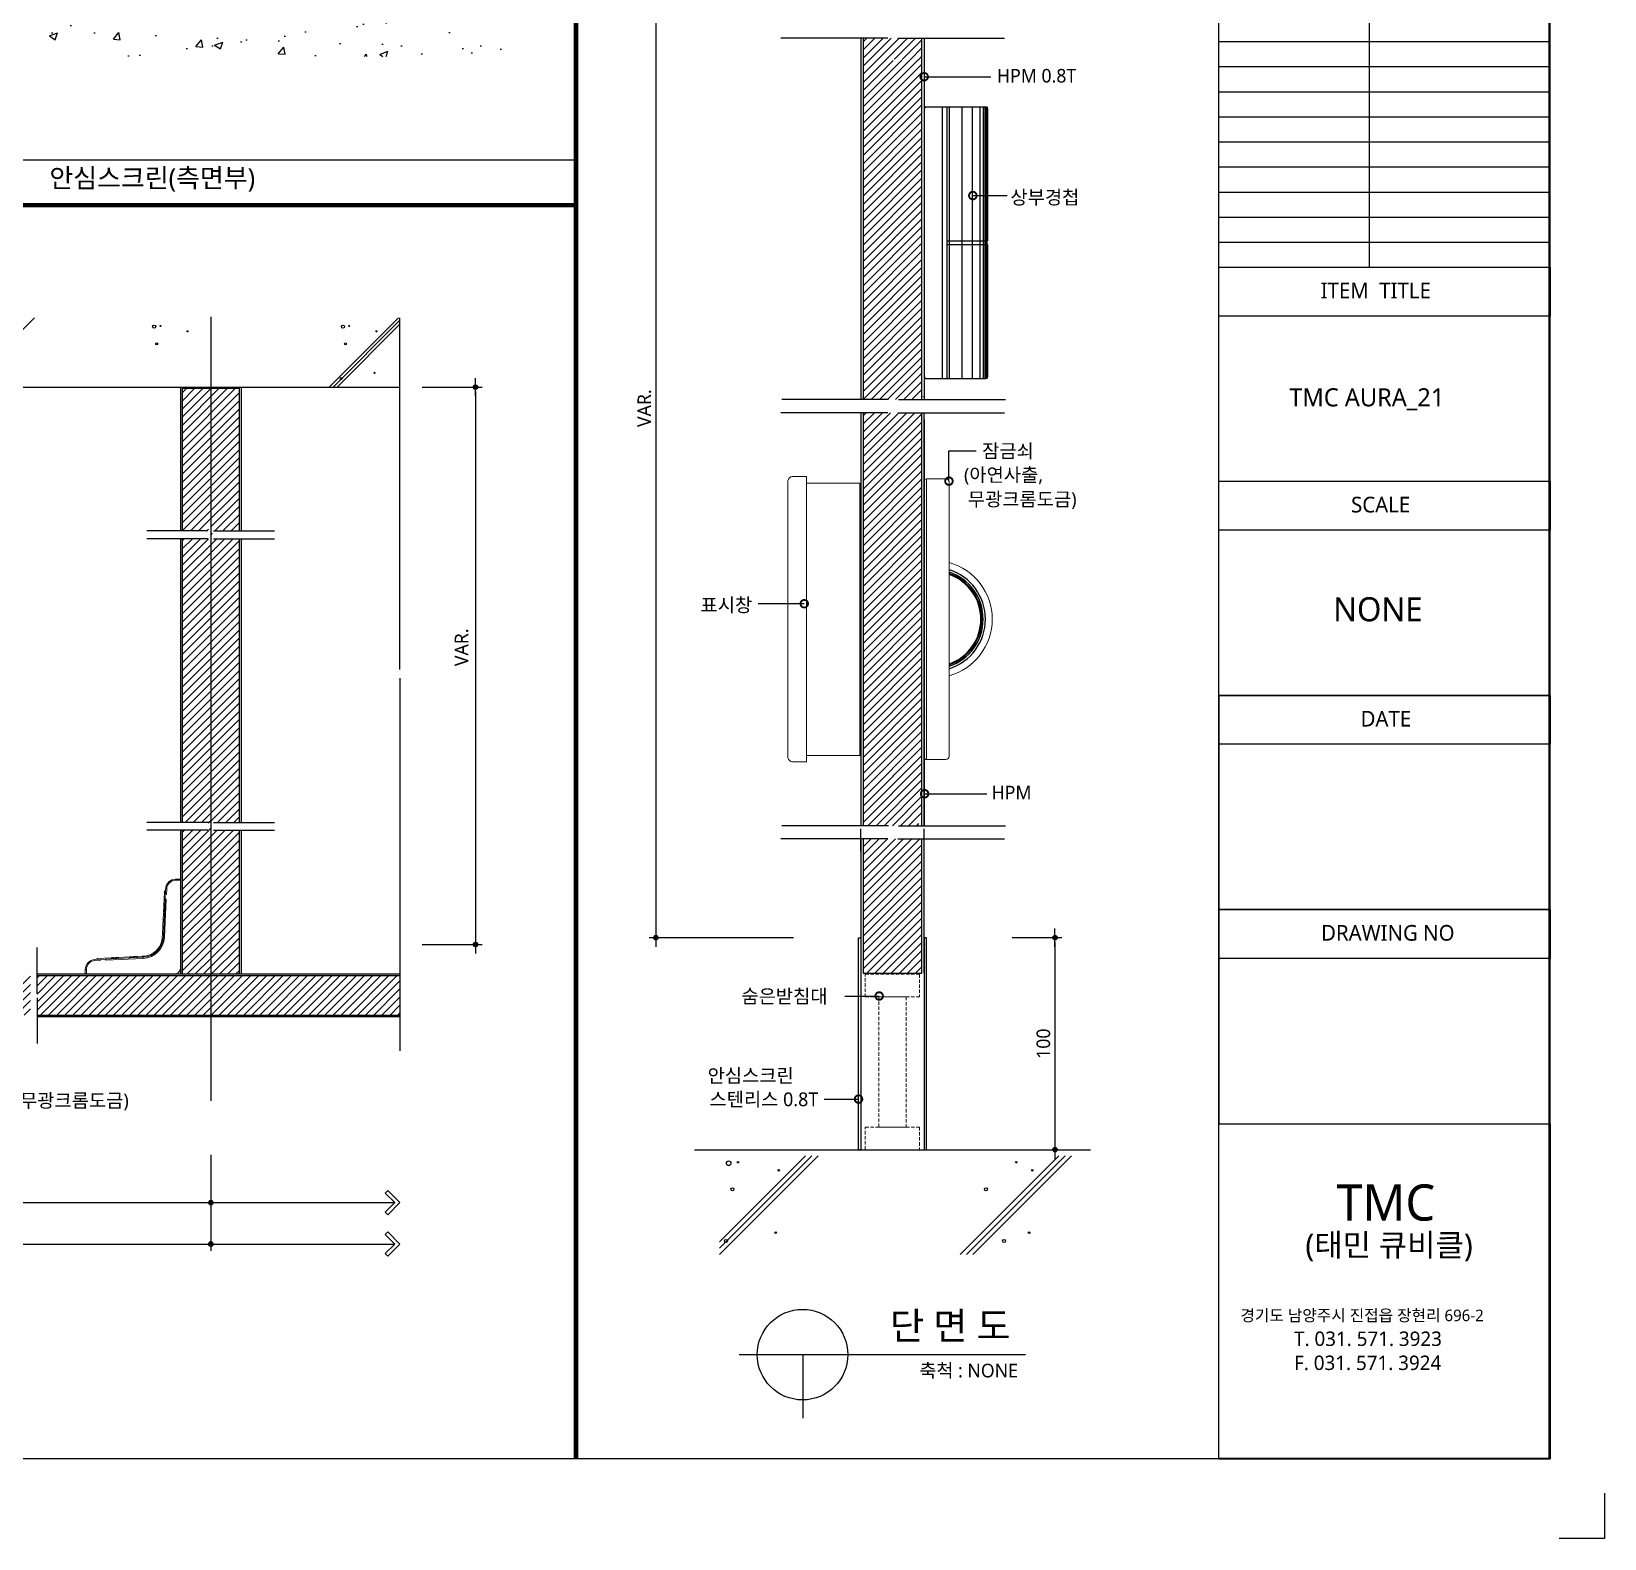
# Model space of a CAD drawing. Extents: x -256 to 8104, y -176 to 5714.
# Drawn here: x 4629 to 8104, y -176 to 3153 of the extents above; entities that cross this region are included whole.
import ezdxf
from ezdxf.enums import TextEntityAlignment as Align

# ---------------------------------------------------------------- set-up
doc = ezdxf.new("R2010")
doc.units = 0
doc.header["$LTSCALE"] = 30
doc.linetypes.add('CEN', pattern=[62, 60, -1, 0, -1])
doc.linetypes.add('HIDDEN', pattern=[0.375, 0.25, -0.125])
doc.layers.get('0').update_dxf_attribs({"linetype": 'CONTINUOUS'})
doc.layers.get('DEFPOINTS').update_dxf_attribs({"linetype": 'CONTINUOUS'})
for name, color, linetype in [('C', 2, 'CONTINUOUS'), ('curior-0Line', 252, 'CONTINUOUS'), ('DIM', 7, 'CONTINUOUS'), ('HAT', 8, 'CONTINUOUS'), ('HID', 9, 'HIDDEN'), ('TIT', 3, 'CONTINUOUS'), ('경첩', 4, 'CONTINUOUS'), ('문자', 3, 'CONTINUOUS'), ('부자재', 4, 'CONTINUOUS'), ('잠금쇠(회전형)', 4, 'CONTINUOUS'), ('중심선', 1, 'CEN'), ('치수', 1, 'CONTINUOUS'), ('판넬', 2, 'CONTINUOUS'), ('해치', 8, 'CONTINUOUS')]:
    doc.layers.add(name, color=color, linetype=linetype)
doc.styles.add('돋움', font='malgun.ttf')
doc.dimstyles.new('10', dxfattribs={"dimscale": 10, "dimtxt": 3, "dimasz": 1, "dimexe": 1.5, "dimexo": 2, "dimgap": 1, "dimtad": 1, "dimdec": 0, "dimlunit": 6, "dimtxsty": '돋움', "dimblk": 'DIMDOT', "dimcen": -1, "dimdle": 1.5, "dimclrt": 3, "dimazin": 3, "dimtfac": 1, "dimtdec": 0, "dimtix": 1, "dimtmove": 2, "dimatfit": 3, "dimldrblk": 'DIMDOT', "dimarcsym": 0})
pattern_1 = [(45, (-0.004, -7000), (-8.980256, 8.980256), [])]
pattern_2 = [(45, (-60.589, -6907.926), (-8.980256, 8.980256), [])]

# ---------------------------------------------------------------- blocks, each defined once
blk = doc.blocks.new('DIMDOT')
at = {"linetype": 'Continuous'}
blk.add_line((-2, 0), (2, 0), dxfattribs=at)
for radius in [0.5, 0.25]:
    blk.add_circle((0, 0), radius, dxfattribs=at)
blk = doc.blocks.new('*D574')
at = {"layer": 'DEFPOINTS', "color": 0}
for p in [(14653.8, -3333.9), (14329.7, -5672.9), (14653.8, -5672.9)]:
    blk.add_point(p, dxfattribs=at)
at = {"layer": 'DIM', "color": 0, "lineweight": -2, "ltscale": 10}
for p, q in [((14633.8, -3333.9), (14314.7, -3333.9)), ((14329.7, -3343.9), (14329.7, -5662.9)), ((14633.8, -5672.9), (14314.7, -5672.9))]:
    blk.add_line(p, q, dxfattribs=at)
at = {"layer": 'DIM', "color": 0, "lineweight": -2, "xscale": 10, "yscale": 10, "zscale": 10}
for p, rotation in [((14329.7, -3333.9), 90), ((14329.7, -5672.9), 270)]:
    blk.add_blockref('DIMDOT', p, dxfattribs=dict(at, rotation=rotation))
at = {"layer": 'DIM', "color": 3, "insert": (14304.5, -4503.4), "char_height": 30, "attachment_point": 5, "rotation": 90, "style": '돋움'}
blk.add_mtext('VAR.', dxfattribs=at)
blk = doc.blocks.new('A$C13EB2441')
for p, q in [((0.837, 7.375), (0.837, 14.115)), ((0.837, 6.74), (0.837, 0))]:
    blk.add_line(p, q)
blk = doc.blocks.new('_DOTSMALL')
at = {"color": 0, "linetype": 'ByBlock', "const_width": 0.5}
blk.add_lwpolyline([(-0.0625, 0, 1), (0.0625, 0, 1)], format="xyb", close=True, dxfattribs=at)
blk = doc.blocks.new('A$C63EC304E')
at = {"layer": '치수', "color": 1, "xscale": 2.5, "yscale": 2.5, "zscale": 2.5, "rotation": 234.3098741996962}
blk.add_blockref('_DOTSMALL', (0.31, 0.31), dxfattribs=at)
blk = doc.blocks.new('A$C2BC9653E')
at = {"layer": '치수', "xscale": 0.3333333333333333, "yscale": 0.3333333333333333, "zscale": 0.3333333333333333}
blk.add_blockref('A$C63EC304E', (0, 0), dxfattribs=at)
blk = doc.blocks.new('A$C7FC71301')
at = {"layer": '치수', "rotation": 180}
blk.add_blockref('A$C2BC9653E', (0.208, 0.208), dxfattribs=at)
blk = doc.blocks.new('A$C4A20372B')
at = {"layer": '치수'}
blk.add_blockref('A$C7FC71301', (0, 0), dxfattribs=at)
blk = doc.blocks.new('A$C566469F5')
at = {"layer": '치수'}
blk.add_blockref('A$C4A20372B', (0, 0), dxfattribs=at)
blk = doc.blocks.new('A$C7E317CD4')
at = {"layer": '해치', "xscale": 2, "yscale": 2, "zscale": 2}
blk.add_blockref('A$C566469F5', (0, 0), dxfattribs=at)
blk = doc.blocks.new('A$C601D7F27')
at = {"layer": '치수'}
blk.add_blockref('A$C7E317CD4', (0, 0), dxfattribs=at)
blk = doc.blocks.new('A$C38802C08')
at = {"layer": '치수'}
blk.add_blockref('A$C601D7F27', (0, 0), dxfattribs=at)
blk = doc.blocks.new('*D575')
at = {"layer": 'DEFPOINTS', "color": 0}
for p in [(15097.3, -5672.8), (15097.3, -6141.1), (15211.6, -6141.1)]:
    blk.add_point(p, dxfattribs=at)
at = {"layer": 'DIM', "color": 0, "lineweight": -2, "ltscale": 10}
for p, q in [((15117.3, -5672.8), (15226.6, -5672.8)), ((15211.6, -5682.8), (15211.6, -6131.1)), ((15117.3, -6141.1), (15226.6, -6141.1))]:
    blk.add_line(p, q, dxfattribs=at)
at = {"layer": 'DIM', "color": 0, "lineweight": -2, "xscale": 10, "yscale": 10, "zscale": 10}
for p, rotation in [((15211.6, -5672.8), 90), ((15211.6, -6141.1), 270)]:
    blk.add_blockref('DIMDOT', p, dxfattribs=dict(at, rotation=rotation))
at = {"layer": 'DIM', "color": 3, "insert": (15186, -5907), "char_height": 30, "attachment_point": 5, "rotation": 90, "style": '돋움'}
blk.add_mtext('100', dxfattribs=at)
blk = doc.blocks.new('*D580')
at = {"layer": 'DEFPOINTS', "color": 0}
for p in [(8592.8, -6132.4), (13346.7, -6132.4), (13346.7, -6349.6)]:
    blk.add_point(p, dxfattribs=at)
at = {"layer": 'DIM', "color": 0, "lineweight": -2, "ltscale": 10}
for p, q in [((8592.8, -6152.4), (8592.8, -6364.6)), ((13346.7, -6152.4), (13346.7, -6364.6)), ((8602.8, -6349.6), (13336.7, -6349.6))]:
    blk.add_line(p, q, dxfattribs=at)
at = {"layer": 'DIM', "color": 0, "lineweight": -2, "xscale": 10, "yscale": 10, "zscale": 10, "rotation": 180}
blk.add_blockref('DIMDOT', (8592.8, -6349.6), dxfattribs=at)
at = {"layer": 'DIM', "color": 0, "lineweight": -2, "xscale": 10, "yscale": 10, "zscale": 10}
blk.add_blockref('DIMDOT', (13346.7, -6349.6), dxfattribs=at)
at = {"layer": 'DIM', "color": 3, "insert": (10969.8, -6319.9), "char_height": 30, "attachment_point": 5, "style": '돋움'}
blk.add_mtext('설계치수', dxfattribs=at)
blk = doc.blocks.new('*D581')
at = {"layer": 'DEFPOINTS', "color": 0}
for p in [(12195.9, -6132.4), (13346.7, -6132.4), (13346.7, -6258.1)]:
    blk.add_point(p, dxfattribs=at)
at = {"layer": 'DIM', "color": 0, "lineweight": -2, "ltscale": 10}
for p, q in [((12195.9, -6152.4), (12195.9, -6273.1)), ((13346.7, -6152.4), (13346.7, -6273.1)), ((12205.9, -6258.1), (13336.7, -6258.1))]:
    blk.add_line(p, q, dxfattribs=at)
at = {"layer": 'DIM', "color": 0, "lineweight": -2, "xscale": 10, "yscale": 10, "zscale": 10, "rotation": 180}
blk.add_blockref('DIMDOT', (12195.9, -6258.1), dxfattribs=at)
at = {"layer": 'DIM', "color": 0, "lineweight": -2, "xscale": 10, "yscale": 10, "zscale": 10}
blk.add_blockref('DIMDOT', (13346.7, -6258.1), dxfattribs=at)
at = {"layer": 'DIM', "color": 3, "insert": (12771.3, -6228.5), "char_height": 30, "attachment_point": 5, "style": '돋움'}
blk.add_mtext('설계치수', dxfattribs=at)
blk = doc.blocks.new('*D583')
at = {"layer": 'DEFPOINTS', "color": 0}
for p in [(13793.5, -4456.8), (13793.5, -5688.1), (13931.4, -5688.1)]:
    blk.add_point(p, dxfattribs=at)
at = {"layer": 'DIM', "color": 0, "lineweight": -2, "ltscale": 10}
for p, q in [((13813.5, -4456.8), (13946.4, -4456.8)), ((13931.4, -4466.8), (13931.4, -5678.1)), ((13813.5, -5688.1), (13946.4, -5688.1))]:
    blk.add_line(p, q, dxfattribs=at)
at = {"layer": 'DIM', "color": 0, "lineweight": -2, "xscale": 10, "yscale": 10, "zscale": 10}
for p, rotation in [((13931.4, -4456.8), 90), ((13931.4, -5688.1), 270)]:
    blk.add_blockref('DIMDOT', p, dxfattribs=dict(at, rotation=rotation))
at = {"layer": 'DIM', "color": 3, "insert": (13900.6, -5031.5), "char_height": 30, "attachment_point": 5, "rotation": 90, "style": '돋움'}
blk.add_mtext('VAR.', dxfattribs=at)
blk = doc.blocks.new('A$C06B31977')
for p, q in [((1.26, 11.06), (1.26, 21.17)), ((1.26, 10.11), (1.26, 0))]:
    blk.add_line(p, q)
blk = doc.blocks.new('AURA_21', base_point=(8321.5, -6824.2))
at = {"layer": 'HAT'}
h = blk.add_hatch(dxfattribs=at)
h.set_pattern_fill('ANSI31', color=256, scale=4, style=0)
h.set_pattern_definition(pattern_1)
edge = h.paths.add_edge_path()
edge.add_line((14917.6, -3734.6), (14858.2, -3734.6))
edge.add_arc((14856.1, -3734.6), 2.08, -54.3099, 0, ccw=False)
edge.add_arc((14856.1, -3734.6), 2.08, 125.6901, 305.6901, ccw=False)
edge.add_arc((14856.1, -3734.6), 2.08, 0, 125.6901, ccw=False)
edge.add_line((14858.2, -3734.6), (14917.6, -3734.6))
edge.add_line((14917.6, -3734.6), (14917.6, -3685.9))
edge.add_line((14917.6, -3685.9), (14907.3, -3685.9))
edge.add_spline(control_points=[(14904.5, -3693.7), (14905.5, -3691.1), (14906.4, -3688.4), (14907.3, -3685.9)], knot_values=[0, 0, 0, 0, 0.152076, 0.152076, 0.152076, 0.152076], degree=3, periodic=0)
edge.add_line((14907.3, -3685.9), (14852.6, -3685.9))
edge.add_line((14852.6, -3685.9), (14852.6, -4484.4))
edge.add_line((14852.6, -4484.4), (14909.3, -4484.4))
edge.add_spline(control_points=[(14909.3, -4484.4), (14912.5, -4475.7), (14915.5, -4467.8), (14917.6, -4464)], knot_values=[0.152076, 0.152076, 0.152076, 0.152076, 0.673721, 0.673721, 0.673721, 0.673721], degree=3, periodic=0)
edge.add_spline(control_points=[(14920, -4484.4), (14920.5, -4474.4), (14921.6, -4459.1), (14918.7, -4462), (14917.6, -4464)], knot_values=[0.673721, 0.673721, 0.673721, 0.673721, 1.332503, 1.60798, 1.60798, 1.60798, 1.60798], degree=3, periodic=0)
edge.add_line((14917.6, -4464), (14917.6, -3734.6))
h.paths.add_polyline_path([(14852.6, -3685.9), (14787.6, -3685.9), (14787.6, -4484.4), (14852.6, -4484.4)])
h = blk.add_hatch(dxfattribs=at)
h.set_pattern_fill('ANSI31', color=256, scale=4, style=0)
h.set_pattern_definition(pattern_1)
h.paths.add_polyline_path([(14852.6, -4970), (14787.6, -4970), (14787.6, -5425.5), (14852.6, -5425.5), (14852.6, -5316, -0.567825), (14852.6, -5312.4)])
h.paths.add_polyline_path([(14917.6, -4970), (14852.6, -4970), (14852.6, -5312.4, -0.582142), (14855.8, -5314.2), (14917.6, -5314.2)])
edge = h.paths.add_edge_path()
edge.add_line((14917.6, -5314.2), (14855.8, -5314.2))
edge.add_arc((14853.7, -5314.2), 2.08, -54.3099, 0, ccw=False)
edge.add_arc((14853.7, -5314.2), 2.08, 239.178, 305.6901, ccw=False)
edge.add_line((14852.6, -5316), (14852.6, -5425.5))
edge.add_line((14852.6, -5425.5), (14909.3, -5425.5))
edge.add_spline(control_points=[(14909.3, -5425.5), (14912.5, -5416.7), (14915.5, -5408.9), (14917.6, -5405.1)], knot_values=[0.152076, 0.152076, 0.152076, 0.152076, 0.673721, 0.673721, 0.673721, 0.673721], degree=3, periodic=0)
edge.add_line((14917.6, -5405.1), (14917.6, -5314.2))
h.paths.add_polyline_path([(14852.6, -4513.4), (14787.6, -4513.4), (14787.6, -4970), (14852.6, -4970)])
edge = h.paths.add_edge_path()
edge.add_line((14917.6, -4513.4), (14907.3, -4513.4))
edge.add_spline(control_points=[(14904.5, -4521.2), (14905.5, -4518.6), (14906.4, -4516), (14907.3, -4513.4)], knot_values=[0, 0, 0, 0, 0.152076, 0.152076, 0.152076, 0.152076], degree=3, periodic=0)
edge.add_line((14907.3, -4513.4), (14852.6, -4513.4))
edge.add_line((14852.6, -4513.4), (14852.6, -4970))
edge.add_line((14852.6, -4970), (14917.6, -4970))
edge.add_line((14917.6, -4970), (14917.6, -4513.4))
at = {"layer": 'HAT', "transparency": 33554687}
h = blk.add_hatch(dxfattribs=at)
h.set_pattern_fill('ANSI31', color=256, scale=4, style=0)
h.set_pattern_definition(pattern_1)
h.paths.add_polyline_path([(14842, -5454.5), (14787.6, -5454.5), (14787.6, -5751.3), (14852.6, -5751.3), (14852.6, -5454.5)])
h.paths.add_polyline_path([(14917.6, -5454.5), (14864.3, -5454.5), (14852.6, -5454.5), (14852.6, -5751.3), (14917.6, -5751.3)])
at = {"layer": '해치'}
h = blk.add_hatch(dxfattribs=at)
h.set_pattern_fill('AR-CONC', color=256, style=0)
h.set_pattern_definition([(50, (11538.16, -5160.01), (182.185, -15.939), [19.05, -209.55]), (355, (11538.16, -5160.01), (-35.243, 191.057), [15.24, -167.64]), (100.451, (11553.34, -5161.34), (146.943, 175.117), [16.19, -178.09]), (46.184, (11538.16, -5109.2), (271.079, -42.042), [28.575, -314.325]), (96.636, (11560.75, -5112.71), (237.404, 247.426), [24.285, -267.135]), (351.184, (11538.16, -5109.2), (237.405, 247.425), [22.86, -251.46]), (21, (11563.56, -5121.91), (151.615, -102.2655), [19.05, -209.55]), (326, (11563.56, -5121.91), (61.802, 184.188), [15.24, -167.64]), (71.4514, (11576.2, -5130.43), (213.416, 81.923), [16.19, -178.09]), (37.5, (11538.16, -5160.01), (3.0886, 84.555), [0, -165.608, 0, -170.18, 0, -168.275]), (7.5, (11538.16, -5160.01), (66.8197, 100.1806), [0, -97.028, 0, -161.798, 0, -64.135]), (327.5, (11481.52, -5160.01), (135.5906, -5.7287), [0, -63.5, 0, -198.12, 0, -262.89]), (317.5, (11456.12, -5160.01), (148.129, 25.4265), [0, -82.55, 0, -131.572, 0, -186.69])])
h.paths.add_polyline_path([(14017.7, -3726.3), (14017.7, -3623.3), (12967.6, -3623.3), (12967.6, -3726.3)])
h = blk.add_hatch(dxfattribs=at)
h.set_pattern_fill('ANSI31', color=256, scale=4, style=0)
h.set_pattern_definition([(45, (-262963.669, -62904.538), (-8.9802561, 8.9802561), [])])
edge = h.paths.add_edge_path()
edge.add_line((13346.7, -4460.1), (13284.3, -4460.1))
edge.add_line((13284.3, -4460.1), (13283.4, -4461))
edge.add_line((13283.4, -4461), (13283.4, -4561.4))
edge.add_line((13283.4, -4561.4), (13326.3, -4561.4))
edge.add_line((13326.3, -4561.4), (13326.3, -4602.9))
edge.add_line((13326.3, -4602.9), (13283.4, -4602.9))
edge.add_line((13283.4, -4602.9), (13283.4, -4774.6))
edge.add_line((13283.4, -4774.6), (13340, -4774.6))
edge.add_spline(control_points=[(13340, -4774.6), (13342.7, -4767), (13348.8, -4751.6), (13344.9, -4782.5), (13346.4, -4785), (13346.7, -4785.1)], knot_values=[0.456227, 0.456227, 0.456227, 0.456227, 2.847595, 6.178025, 6.737145, 6.737145, 6.737145, 6.737145], degree=3, periodic=0)
edge.add_spline(control_points=[(13346.4, -4784.9), (13346.5, -4781.8), (13346.5, -4779.1), (13346, -4778.7), (13345.9, -4778.7)], knot_values=[0.891967, 0.891967, 0.891967, 0.891967, 1.280656, 1.337888, 1.337888, 1.337888, 1.337888], degree=3, periodic=0)
edge.add_line((13346.7, -4785.1), (13346.7, -4460.1))
edge = h.paths.add_edge_path()
edge.add_line((13410.1, -4460.1), (13346.7, -4460.1))
edge.add_line((13346.7, -4460.1), (13346.7, -4785.1))
edge.add_spline(control_points=[(13346.7, -4785.1), (13347.9, -4785.3), (13350.1, -4780.9), (13352.8, -4774.6)], knot_values=[6.737145, 6.737145, 6.737145, 6.737145, 8.913909, 8.913909, 8.913909, 8.913909], degree=3, periodic=0)
edge.add_spline(control_points=[(13352.8, -4774.6), (13354.8, -4769.8), (13357.1, -4763.9), (13359.5, -4757.9)], knot_values=[8.913909, 8.913909, 8.913909, 8.913909, 10.573873, 10.573873, 10.573873, 10.573873], degree=3, periodic=0)
edge.add_line((13352.8, -4774.6), (13410.1, -4774.6))
edge.add_line((13410.1, -4774.6), (13410.1, -4602.9))
edge.add_line((13410.1, -4602.9), (13367.2, -4602.9))
edge.add_line((13367.2, -4602.9), (13367.2, -4561.4))
edge.add_line((13367.2, -4561.4), (13410.1, -4561.4))
edge.add_line((13410.1, -4561.4), (13410.1, -4460.1))
h.paths.add_polyline_path([(13410.1, -4561.4), (13367.2, -4561.4), (13367.2, -4602.9), (13410.1, -4602.9)], flags=16)
h.paths.add_polyline_path([(13326.3, -4561.4), (13283.4, -4561.4), (13283.4, -4602.9), (13326.3, -4602.9)], flags=16)
h = blk.add_hatch(dxfattribs=at)
h.set_pattern_fill('ANSI31', color=256, scale=4, style=0)
h.set_pattern_definition([(45, (13346.735, -5105.089), (-8.98026, 8.98026), [])])
h.paths.add_polyline_path([(13410.1, -4791.7), (13283.4, -4791.7), (13283.4, -5418.4), (13410.1, -5418.4)])
at = {"layer": '해치', "transparency": 33554687}
h = blk.add_hatch(dxfattribs=at)
h.set_pattern_fill('ANSI31', color=256, scale=4)
h.set_pattern_definition(pattern_2)
edge = h.paths.add_edge_path()
edge.add_spline(control_points=[(13346.7, -5446), (13346.4, -5445.9), (13345.4, -5444.2), (13346.2, -5434.3), (13346.4, -5428.7)], knot_values=[1.337888, 1.337888, 1.337888, 1.337888, 1.524261, 2.245715, 2.245715, 2.245715, 2.245715], degree=3, periodic=0)
edge.add_spline(control_points=[(13346.7, -5428.9), (13346.4, -5428.8), (13344.9, -5426.3), (13348.8, -5395.4), (13342.7, -5410.8), (13340, -5418.4)], knot_values=[0.152076, 0.152076, 0.152076, 0.152076, 0.338449, 1.448592, 2.245715, 2.245715, 2.245715, 2.245715], degree=3, periodic=0)
edge.add_spline(control_points=[(13346.4, -5428.7), (13346.5, -5425.6), (13346.5, -5422.9), (13346, -5422.5), (13345.9, -5422.5)], knot_values=[0.891967, 0.891967, 0.891967, 0.891967, 1.280656, 1.337888, 1.337888, 1.337888, 1.337888], degree=3, periodic=0)
edge.add_spline(control_points=[(13345.9, -5422.5), (13344.9, -5422.4), (13342.5, -5428.5), (13340, -5435.5)], knot_values=[0.152076, 0.152076, 0.152076, 0.152076, 0.891967, 0.891967, 0.891967, 0.891967], degree=3, periodic=0)
edge.add_spline(control_points=[(13338.4, -5440), (13338.9, -5438.5), (13339.4, -5437), (13340, -5435.5)], knot_values=[0, 0, 0, 0, 0.152076, 0.152076, 0.152076, 0.152076], degree=3, periodic=0)
edge.add_line((13340, -5435.5), (13283.4, -5435.5))
edge.add_line((13283.4, -5435.5), (13283.4, -5608))
edge.add_line((13283.4, -5608), (13328.1, -5608))
edge.add_line((13328.1, -5608), (13328.1, -5649.5))
edge.add_line((13328.1, -5649.5), (13283.4, -5649.5))
edge.add_line((13283.4, -5649.5), (13283.4, -5753.8))
edge.add_line((13283.4, -5753.8), (13346.7, -5753.8))
edge.add_line((13346.7, -5753.8), (13346.7, -5446))
h.paths.add_polyline_path([(13410.1, -5608), (13365.3, -5608), (13365.3, -5649.5), (13410.1, -5649.5)])
h.paths.add_polyline_path([(13328.1, -5608), (13283.4, -5608), (13283.4, -5649.5), (13328.1, -5649.5)], flags=16)
h = blk.add_hatch(dxfattribs=at)
h.set_pattern_fill('ANSI31', color=256, scale=4)
h.set_pattern_definition(pattern_2)
h.paths.add_polyline_path([(13410.1, -5496.5), (13346.7, -5496.5), (13346.7, -5753.8), (13410.1, -5753.8), (13410.1, -5649.5), (13365.3, -5649.5), (13365.3, -5608), (13410.1, -5608)])
edge = h.paths.add_edge_path()
edge.add_line((13410.1, -5435.5), (13352.8, -5435.5))
edge.add_spline(control_points=[(13352.8, -5435.5), (13350.1, -5441.9), (13347.9, -5446.2), (13346.7, -5446)], knot_values=[2.245715, 2.245715, 2.245715, 2.245715, 2.971303, 2.971303, 2.971303, 2.971303], degree=3, periodic=0)
edge.add_line((13346.7, -5446), (13346.7, -5496.5))
edge.add_line((13346.7, -5496.5), (13410.1, -5496.5))
edge.add_line((13410.1, -5496.5), (13410.1, -5435.5))
h = blk.add_hatch(dxfattribs=at)
h.set_pattern_fill('ANSI31', color=256, scale=4, style=0)
h.set_pattern_definition(pattern_2)
h.paths.add_polyline_path([(12962.8, -5805.4), (12962.8, -5795.9), (12962.8, -5757.1), (13346.7, -5757.1), (13346.7, -5843.8), (12962.8, -5843.8)])
edge = h.paths.add_edge_path()
edge.add_line((12948.2, -5805.4), (12948.2, -5795.9))
edge.add_line((12948.2, -5795.9), (12948.2, -5757.1))
edge.add_line((12948.2, -5757.1), (12315.7, -5757.1))
edge.add_line((12315.7, -5757.1), (12315.7, -5798.4))
edge.add_arc((12315.7, -5800.4), 2.08, -35.6901, 90, ccw=False)
edge.add_arc((12315.7, -5800.4), 2.08, 270, 324.3099, ccw=False)
edge.add_line((12315.7, -5802.5), (12315.7, -5843.8))
edge.add_line((12315.7, -5843.8), (12948.2, -5843.8))
edge.add_line((12948.2, -5843.8), (12948.2, -5805.4))
h.paths.add_polyline_path([(12190.9, -5757.1), (12190.9, -5843.8), (12315.7, -5843.8), (12315.7, -5802.5, -0.610943), (12314, -5799.2, -0.241509), (12315.7, -5798.4), (12315.7, -5757.1)])
h.paths.add_polyline_path([(13764.4, -5757.1), (13346.7, -5757.1), (13346.7, -5843.8), (13764.4, -5843.8)])
at = {"color": 8}
blk.add_line((12768.2, -3955), (14153.5, -3955), dxfattribs=at)
for p, q in [((13764.4, -5080.4), (13764.4, -4303.6)), ((8592.8, -4456.8), (13764.4, -4456.8)), ((13340.1, -4774.6), (13205.3, -4774.6)), ((13352.8, -4774.6), (13487.6, -4774.6)), ((13764.4, -5099.4), (13764.4, -5922.7)), ((13340.1, -5418.4), (13205.3, -5418.4)), ((13352.8, -5418.4), (13487.6, -5418.4)), ((14415.4, -6141.1), (15289.8, -6141.1))]:
    blk.add_line(p, q)
at = {"color": 2}
for p, q in [((16425.6, -6900), (16425.6, -7000)), ((16425.6, -6900), (16425.6, -7000)), ((16425.6, -6900), (16425.6, -7000)), ((16425.6, -7000), (16325.6, -7000)), ((16425.6, -7000), (16325.6, -7000)), ((16425.6, -7000), (16325.6, -7000))]:
    blk.add_line(p, q, dxfattribs=at)
at = {"color": 8, "const_width": 10}
for points in [[(14153.5, -6824.2), (14153.5, -1285.8)], [(8368.9, -4055), (14153.5, -4055)]]:
    blk.add_lwpolyline(points, dxfattribs=at)
at = {"color": 2}
for points in [[(8320.8, -1285.8), (15573.1, -1285.8), (15573.1, -6824.2), (8320.8, -6824.2)], [(8320.8, -1285.8), (15573.1, -1285.8), (15573.1, -6824.2), (8320.8, -6824.2)], [(8320.8, -1285.8), (16302.7, -1285.8), (16302.7, -6824.2), (8320.8, -6824.2)], [(14777.6, -5672.9), (14782.6, -5672.9), (14782.6, -6141.1), (14777.6, -6141.1)], [(14927.6, -5672.9), (14922.6, -5672.9), (14922.6, -6141.1), (14927.6, -6141.1)]]:
    blk.add_lwpolyline(points, close=True, dxfattribs=at)
at = {"layer": 'C'}
for p, q in [((14787.6, -3685.9), (14787.6, -4484.4)), ((14917.6, -4484.4), (14917.6, -3685.9)), ((14787.6, -4513.4), (14787.6, -5425.5)), ((14917.6, -5425.5), (14917.6, -4513.4)), ((14787.6, -5454.5), (14787.6, -5751.3)), ((14917.6, -5751.3), (14917.6, -5454.5)), ((13764.4, -5757.1), (12962.8, -5757.1)), ((14787.6, -5751.3), (14917.6, -5751.3)), ((12962.8, -5843.8), (13764.4, -5843.8))]:
    blk.add_line(p, q, dxfattribs=at)
at = {"layer": 'curior-0Line'}
for p, q in [((15573.1, -1285.8), (15573.1, -6823.4)), ((15905.7, -3638.3), (15905.7, -4192)), ((15573.5, -3693.7), (16305.6, -3693.7)), ((15573.5, -3749), (16305.6, -3749)), ((15573.5, -3804.4), (16305.6, -3804.4)), ((15573.5, -3859.8), (16305.6, -3859.8)), ((15573.5, -3915.2), (16305.6, -3915.2)), ((15573.5, -3970.5), (16305.6, -3970.5)), ((15573.5, -4025.9), (16305.6, -4025.9)), ((15573.5, -4081.3), (16305.6, -4081.3)), ((15573.5, -4136.7), (16305.6, -4136.7)), ((15573.5, -4192), (16305.6, -4192))]:
    blk.add_line(p, q, dxfattribs=at)
for points in [[(16305.6, -1285.8), (15573.1, -1285.8), (15573.1, -6824.2), (16305.6, -6824.2)], [(15573.5, -4192), (16305.6, -4192), (16305.6, -4299.8), (15573.5, -4299.8)], [(15573.5, -4664.9), (16305.6, -4664.9), (16305.6, -4772.7), (15573.5, -4772.7)], [(15573.5, -5610.8), (16305.6, -5610.8), (16305.6, -5137.8), (15573.5, -5137.8)], [(15573.5, -5137.8), (16305.6, -5137.8), (16305.6, -5245.6), (15573.5, -5245.6)], [(15573.5, -6083.7), (16305.6, -6083.7), (16305.6, -5610.8), (15573.5, -5610.8)], [(15573.5, -5610.8), (16305.6, -5610.8), (16305.6, -5718.5), (15573.5, -5718.5)], [(16305.6, -6823.4), (15573.8, -6823.4), (15573.8, -6083.7), (16305.6, -6083.7)]]:
    blk.add_lwpolyline(points, close=True, dxfattribs=at)
at = {"layer": 'DIM', "ltscale": 10}
for p, q in [((13732, -6237.1), (13737.7, -6231.3)), ((13753, -6258.1), (13732, -6237.1)), ((13764.4, -6258.1), (13737.7, -6231.3)), ((13346.7, -6258.1), (13753, -6258.1)), ((13753, -6258.1), (13732, -6279.2)), ((13732, -6279.2), (13737.7, -6284.9)), ((13764.4, -6258.1), (13737.7, -6284.9)), ((13732, -6328.5), (13737.7, -6322.8)), ((13764.4, -6349.6), (13737.7, -6322.8)), ((13346.7, -6349.6), (13753, -6349.6)), ((13753, -6349.6), (13732, -6328.5)), ((13753, -6349.6), (13732, -6370.6)), ((13764.4, -6349.6), (13737.7, -6376.4)), ((13732, -6370.6), (13737.7, -6376.4))]:
    blk.add_line(p, q, dxfattribs=at)
at = {"layer": 'HAT'}
for radius, start, end in [(114.6, 287.404, 72.596), (109.6, 288.2251, 71.7749), (106.6, 288.7568, 71.2432), (104.6, 289.1292, 70.8708)]:
    blk.add_arc((14943.3, -4969.4), radius, start, end, dxfattribs=at)
at = {"layer": 'HID', "lineweight": 15}
for points in [[(14792.6, -5753.7), (14912.6, -5753.7), (14912.6, -5803.7), (14792.6, -5803.7)], [(14822.6, -5803.7), (14882.6, -5803.7), (14882.6, -6091.1), (14822.6, -6091.1)], [(14792.6, -6091.1), (14912.6, -6091.1), (14912.6, -6141.1), (14792.6, -6141.1)]]:
    blk.add_lwpolyline(points, close=True, dxfattribs=at)
at = {"layer": 'TIT', "color": 7}
for p, q in [((14513.9, -6593.8), (15146.6, -6593.8)), ((14654.2, -6593.8), (14654.2, -6733.8))]:
    blk.add_line(p, q, dxfattribs=at)
blk.add_circle((14653.9, -6593.8), 100, dxfattribs=at)
at = {"layer": '경첩', "color": 4, "linetype": 'Continuous', "lineweight": 15}
for p, q in [((13268.8, -5546.1), (13268.8, -5543.8)), ((13279.4, -5543.8), (13268.8, -5543.8)), ((13268.8, -5546.1), (13279.4, -5546.1)), ((13279.4, -5546.1), (13279.4, -5543.8)), ((13279.4, -5566.2), (13279.4, -5546.1)), ((13245.8, -5588), (13241.8, -5671.8)), ((13244, -5574.9), (13242.8, -5600.1)), ((13244, -5574.9), (13246.3, -5577.1)), ((13244.1, -5671.9), (13248.1, -5588.1)), ((13245.1, -5569.3), (13246.6, -5570.8)), ((13246.9, -5564.7), (13245.8, -5588)), ((13248.5, -5578.3), (13249.2, -5564.8)), ((13279.4, -5569.4), (13279.4, -5567.1)), ((13279.4, -5569.4), (13279.4, -5739.8)), ((13242, -5619), (13240.7, -5645.8)), ((13242, -5619), (13244.2, -5621.2)), ((13242.4, -5609.5), (13242.1, -5615.8)), ((13242.1, -5615.8), (13244.3, -5618.1)), ((13242.4, -5609.5), (13244.6, -5611.8)), ((13242.5, -5606.4), (13244.8, -5608.6)), ((13242.8, -5600.1), (13245.1, -5602.3)), ((13239.9, -5661.5), (13239.8, -5664.7)), ((13240, -5660.6), (13239.9, -5661.5)), ((13239.9, -5661.5), (13242.2, -5663.8)), ((13240.4, -5652), (13240, -5660.6)), ((13240, -5660.6), (13242.2, -5662.8)), ((13240.4, -5652), (13242.6, -5654.2)), ((13240.7, -5645.8), (13240.5, -5649.8)), ((13240.5, -5649.8), (13242.7, -5652)), ((13240.7, -5645.8), (13242.9, -5648)), ((13240.7, -5645.8), (13242.9, -5648.1)), ((13230.4, -5696.5), (13232.1, -5698.2)), ((13231.8, -5694.6), (13233.5, -5696.3)), ((13234.3, -5690.5), (13236, -5692.2)), ((13235.4, -5688.3), (13237.1, -5690.1)), ((13236.9, -5684.6), (13238.7, -5686.4)), ((13240.2, -5681.6), (13238.3, -5679.7)), ((13238.4, -5679.7), (13240.3, -5681.6)), ((13239, -5676.2), (13241, -5678.2)), ((13239.3, -5674.1), (13241.4, -5676.2)), ((13239.8, -5665.6), (13239.5, -5671.7)), ((13239.8, -5664.7), (13242, -5666.9)), ((13239.8, -5664.7), (13239.8, -5665.6)), ((13239.8, -5665.6), (13242, -5667.8)), ((13113.6, -5720.1), (13090.3, -5721.2)), ((13090.4, -5723.6), (13103.9, -5722.9)), ((13094.9, -5719.4), (13095.7, -5718.6)), ((13094.9, -5719.4), (13096.4, -5720.9)), ((13125.7, -5717.2), (13095.7, -5718.6)), ((13197.4, -5716.2), (13113.6, -5720.1)), ((13113.7, -5722.5), (13197.5, -5718.5)), ((13125.7, -5717.2), (13127.9, -5719.5)), ((13132, -5716.9), (13134.2, -5719.2)), ((13135.2, -5716.8), (13137.4, -5719)), ((13166.7, -5715.3), (13141.5, -5716.5)), ((13141.5, -5716.5), (13143.7, -5718.7)), ((13166.7, -5715.3), (13168.9, -5717.5)), ((13173, -5715), (13175.2, -5717.2)), ((13176.1, -5714.8), (13178.4, -5717.1)), ((13195, -5714), (13182.4, -5714.6)), ((13182.4, -5714.6), (13184.7, -5716.8)), ((13197.3, -5713.9), (13195, -5714)), ((13195, -5714), (13197.3, -5716.2)), ((13206.7, -5712.4), (13208.6, -5714.3)), ((13211.6, -5710.7), (13213.4, -5712.5)), ((13213.9, -5709.7), (13215.7, -5711.5)), ((13218.2, -5707.4), (13219.9, -5709.1)), ((13220.2, -5706.2), (13221.9, -5707.8)), ((13071.7, -5743.1), (13069.4, -5743.1)), ((13069.4, -5743.1), (13069.4, -5753.8)), ((13069.4, -5753.8), (13071.7, -5753.8)), ((13071.7, -5753.8), (13071.7, -5743.1)), ((13071.7, -5753.8), (13091.8, -5753.8)), ((13092.7, -5753.8), (13095.1, -5753.8)), ((13265.4, -5753.8), (13095.1, -5753.8))]:
    blk.add_line(p, q, dxfattribs=at)
at = {"layer": '경첩', "color": 4, "linetype": 'Continuous', "lineweight": 15, "flags": 128}
for points in [[(13244.3, -5570.1), (13244.2, -5571.1), (13244.2, -5572.2), (13244.1, -5573.5), (13244, -5574.9)], [(13244.3, -5570.1), (13244.4, -5569.9), (13244.6, -5569.8), (13244.7, -5569.6), (13244.9, -5569.5), (13244.9, -5569.4), (13245, -5569.4), (13245, -5569.3), (13245.1, -5569.3)], [(13245.8, -5588), (13245.8, -5588), (13245.9, -5588), (13246.1, -5588), (13246.4, -5588), (13246.8, -5588.1), (13247.2, -5588.1), (13247.6, -5588.1), (13248.1, -5588.1)], [(13249.2, -5564.8), (13248.7, -5564.8), (13248.3, -5564.7), (13247.9, -5564.7), (13247.5, -5564.7), (13247.2, -5564.7), (13247, -5564.7), (13246.9, -5564.7), (13246.9, -5564.7)], [(13242.8, -5600.1), (13242.8, -5601.3), (13242.7, -5602.5), (13242.7, -5603.6), (13242.6, -5604.5), (13242.6, -5605.3), (13242.6, -5605.9), (13242.6, -5606.3), (13242.5, -5606.4)], [(13240.5, -5649.8), (13240.5, -5650.5), (13240.4, -5651.2), (13240.4, -5652)], [(13240.7, -5645.8), (13240.7, -5645.8), (13240.7, -5645.8)], [(13238.4, -5679.7), (13238.4, -5679.7), (13238.4, -5679.7)], [(13239.3, -5674.1), (13239.1, -5675.7), (13239, -5676.2)], [(13241.8, -5671.8), (13241.8, -5671.8), (13242, -5671.8), (13242.2, -5671.8), (13242.5, -5671.8), (13242.8, -5671.8), (13243.2, -5671.8), (13243.7, -5671.9), (13244.1, -5671.9)], [(13090.4, -5723.6), (13090.4, -5723.1), (13090.4, -5722.7), (13090.4, -5722.3), (13090.3, -5721.9), (13090.3, -5721.6), (13090.3, -5721.4), (13090.3, -5721.3), (13090.3, -5721.2)], [(13113.6, -5720.1), (13113.6, -5720.2), (13113.6, -5720.3), (13113.7, -5720.5), (13113.7, -5720.8), (13113.7, -5721.2), (13113.7, -5721.6), (13113.7, -5722), (13113.7, -5722.5)], [(13132, -5716.9), (13131.9, -5716.9), (13131.5, -5717), (13130.9, -5717), (13130.2, -5717), (13129.2, -5717.1), (13128.1, -5717.1), (13126.9, -5717.2), (13125.7, -5717.2)], [(13141.5, -5716.5), (13140.4, -5716.5), (13139.3, -5716.6), (13138.3, -5716.6), (13137.4, -5716.7), (13136.6, -5716.7), (13136, -5716.7), (13135.5, -5716.8), (13135.3, -5716.8), (13135.2, -5716.8)], [(13173, -5715), (13172.9, -5715), (13172.5, -5715), (13171.9, -5715), (13171.1, -5715.1), (13170.2, -5715.1), (13169.1, -5715.2), (13167.9, -5715.2), (13166.7, -5715.3)], [(13182.4, -5714.6), (13181.2, -5714.6), (13180, -5714.7), (13178.9, -5714.7), (13178, -5714.8), (13177.2, -5714.8), (13176.6, -5714.8), (13176.2, -5714.8), (13176.1, -5714.8)], [(13197.4, -5716.2), (13197.4, -5716.2), (13197.4, -5716.4), (13197.4, -5716.6), (13197.4, -5716.9), (13197.4, -5717.2), (13197.5, -5717.6), (13197.5, -5718.1), (13197.5, -5718.5)]]:
    blk.add_lwpolyline(points, dxfattribs=at)
at = {"layer": '경첩', "color": 4, "linetype": 'Continuous', "lineweight": 15}
for centre, radius, start, end in [((13268.8, -5565.7), 21.9, 90, 177.3017), ((13268.8, -5565.7), 19.6, 90, 177.3017), ((13195.2, -5669.6), 46.7, 272.6983, 357.3017), ((13195.2, -5669.6), 49, 272.6983, 357.3017), ((13195.2, -5669.6), 44.3, 304.3849, 322.5608), ((13195.2, -5669.6), 44.3, 322.5612, 325.6145), ((13195.2, -5669.6), 44.3, 325.6151, 331.8264), ((13195.2, -5669.6), 44.3, 335.0052, 340.234), ((13195.2, -5669.6), 44.3, 340.234, 346.7569), ((13195.2, -5669.6), 44.3, 346.8377, 351.3944), ((13195.2, -5669.6), 44.3, 354.0912, 357.3017), ((13091.3, -5743.1), 21.9, 92.6983, 180), ((13091.3, -5743.1), 19.6, 92.6983, 180), ((13195.2, -5669.6), 44.3, 272.6983, 285), ((13195.2, -5669.6), 44.3, 284.9998, 291.7506), ((13195.2, -5669.6), 44.3, 294.9948, 301.2998), ((13195.2, -5669.6), 44.3, 301.2991, 304.3858), ((13265.4, -5739.8), 14, 270, 0)]:
    blk.add_arc(centre, radius, start, end, dxfattribs=at)
at = {"layer": '부자재'}
for p, q in [((14922.6, -3841.8), (14922.6, -4433.8)), ((14926.6, -3837.8), (15058.6, -3837.8)), ((14962.6, -3837.8), (14962.6, -4437.8)), ((14972.7, -3837.8), (14972.7, -4437.8)), ((15062.6, -3841.8), (15062.6, -4133.8)), ((14972.7, -4133.8), (15062.6, -4133.8)), ((15061.3, -4133.8), (15061.3, -4141.8)), ((14972.7, -4141.8), (15062.6, -4141.8)), ((15062.6, -4141.8), (15062.6, -4433.8)), ((14926.6, -4437.8), (15058.6, -4437.8))]:
    blk.add_line(p, q, dxfattribs=at)
for centre, start, end in [((14926.6, -3841.8), 90, 180), ((15058.6, -3841.8), 0, 90), ((14926.6, -4433.8), 180, 270), ((15058.6, -4433.8), 270, 0)]:
    blk.add_arc(centre, 4, start, end, dxfattribs=at)
at = {"layer": '잠금쇠(회전형)', "linetype": 'Continuous', "lineweight": 15}
for p, q in [((14631.7, -4654.4), (14662.6, -4654.4)), ((14662.6, -4654.4), (14662.6, -5284.4)), ((14621.7, -4663.5), (14621.7, -5275.4)), ((14780.7, -4668.7), (14662.6, -4668.7)), ((14780.7, -4668.7), (14780.7, -5270.2)), ((14782.6, -5267.4), (14782.6, -4671.5)), ((14922.6, -4664.4), (14922.6, -5279.4)), ((14927.6, -4659.4), (14970.6, -4659.4)), ((14927.6, -5279.4), (14927.6, -4659.4)), ((14977.6, -4666.4), (14977.6, -5272.4)), ((15036.4, -5085.9), (15036.4, -5085.9)), ((14780.7, -5270.2), (14662.6, -5270.2)), ((14970.6, -5279.4), (14927.6, -5279.4)), ((14662.6, -5284.4), (14631.7, -5284.4))]:
    blk.add_line(p, q, dxfattribs=at)
for centre, radius, start, end in [((14631.7, -4664.4), 10, 90, 174.5584), ((14779.6, -4671.5), 3, 0, 69.2996), ((14927.6, -4664.4), 5, 90, 180), ((14970.6, -4666.4), 7, 0, 90), ((14943.3, -4969.4), 129.6, 285.3368, 74.6632), ((14631.7, -5274.4), 10, 185.4416, 270), ((14779.6, -5267.4), 3, 290.7004, 0), ((14927.6, -5274.4), 5, 180, 270), ((14970.6, -5272.4), 7, 270, 0)]:
    blk.add_arc(centre, radius, start, end, dxfattribs=at)
at = {"layer": '중심선'}
blk.add_line((13346.7, -4301.3), (13346.7, -6033.2), dxfattribs=at)
at = {"layer": '치수'}
for p, q in [((14921.6, -3771.3), (15069.7, -3771.3)), ((15029.1, -4033.8), (15105.6, -4033.8)), ((14977.3, -4664.5), (14977.3, -4597.7)), ((14977.3, -4597.7), (15037.6, -4597.7)), ((14657.6, -4935.3), (14556.2, -4935.3)), ((14922.6, -5355), (15060.9, -5355)), ((14747.2, -5801.7), (14823.2, -5801.7)), ((14701.6, -6029.5), (14777.6, -6029.5))]:
    blk.add_line(p, q, dxfattribs=at)
at = {"layer": '판넬', "color": 1}
for p, q in [((14782.6, -3685.9), (14782.6, -4484.4)), ((14782.6, -3718.1), (14782.6, -4438.1)), ((14922.6, -3685.9), (14922.6, -4484.4)), ((14922.6, -3718.1), (14922.6, -4438.1)), ((13279.4, -4456.8), (13279.4, -4774.6)), ((13414.1, -4774.6), (13414.1, -4456.8)), ((14782.6, -4513.4), (14782.6, -5425.5)), ((14922.6, -5425.5), (14922.6, -4513.4)), ((14922.6, -4528.3), (14922.6, -5425.5)), ((13279.4, -4791.7), (13279.4, -5107.4)), ((13414.1, -5107.4), (13414.1, -4791.7)), ((13279.4, -5107.4), (13279.4, -5418.4)), ((13414.1, -5418.4), (13414.1, -5107.4)), ((13279.4, -5435.5), (13279.4, -5753.8)), ((13414.1, -5753.8), (13414.1, -5435.5)), ((14782.6, -5481.5), (14782.6, -5432.2)), ((14782.6, -5454.5), (14782.6, -5751.3)), ((14922.6, -5481.5), (14922.6, -5432.2)), ((14922.6, -5751.3), (14922.6, -5454.5)), ((13764.4, -5753.8), (12962.8, -5753.8)), ((12962.8, -5847.1), (13764.4, -5847.1))]:
    blk.add_line(p, q, dxfattribs=at)
at = {"layer": '판넬'}
for p, q in [((13283.4, -4460.1), (13283.4, -4774.6)), ((13410.1, -4460.1), (13283.4, -4460.1)), ((13410.1, -4774.6), (13410.1, -4460.1)), ((13283.4, -4791.7), (13283.4, -5107.4)), ((13410.1, -5107.4), (13410.1, -4791.7)), ((13283.4, -5107.4), (13283.4, -5418.4)), ((13410.1, -5418.4), (13410.1, -5107.4)), ((13283.4, -5435.5), (13283.4, -5753.8)), ((13410.1, -5753.8), (13410.1, -5435.5))]:
    blk.add_line(p, q, dxfattribs=at)
at = {"layer": '해치'}
for p, q in [((14978.8, -4437.8), (14978.8, -3837.8)), ((15006.7, -4437.8), (15006.7, -3837.8)), ((15029.5, -4437.8), (15029.5, -3837.8)), ((15046.2, -4437.8), (15046.2, -3837.8)), ((15053.7, -4437.8), (15053.7, -3837.8)), ((15057.5, -4437.8), (15057.5, -3837.8)), ((15060.1, -4437.8), (15060.1, -3837.8)), ((15061.6, -4437.8), (15061.6, -3837.8)), ((15062.1, -4133.8), (15062.1, -3837.8)), ((15062.4, -4133.8), (15062.4, -3837.8)), ((15062.1, -4437.8), (15062.1, -4141.8)), ((15062.4, -4437.8), (15062.4, -4141.8)), ((12804.2, -4456.8), (12957.4, -4303.6)), ((13608.2, -4456.8), (13761.3, -4303.6)), ((13625.8, -4456.8), (13764.4, -4318.1)), ((14470.2, -6344.8), (14660.4, -6154.5)), ((14470.2, -6372.6), (14688.2, -6154.5)), ((15002.3, -6372.6), (15220.3, -6154.5)), ((15030.1, -6372.6), (15248.2, -6154.5))]:
    blk.add_line(p, q, dxfattribs=at)
at = {"layer": '해치', "color": 2}
for p, q in [((13617, -4456.8), (13764.4, -4309.3)), ((14470.2, -6358.7), (14674.3, -6154.5)), ((15016.2, -6372.6), (15234.2, -6154.5))]:
    blk.add_line(p, q, dxfattribs=at)
at = {"layer": '해치'}
for centre, radius in [((13221.5, -4323.2), 3.36), ((13235.4, -4321.6), 1.12), ((13295.4, -4333.6), 1.12), ((13638.6, -4323.2), 3.36), ((13652.5, -4321.6), 1.12), ((13712.5, -4333.6), 1.12), ((13227.1, -4361.5), 2.24), ((13644.2, -4361.5), 2.24), ((13634.6, -4437.6), 2.24), ((13708, -4425.3), 1.12), ((14490.6, -6171.1), 5.04), ((14511.4, -6168.8), 1.68), ((14601.4, -6186.7), 1.68), ((15126.1, -6168.8), 1.68), ((15161.3, -6186.7), 1.68), ((14499, -6228.6), 3.36), ((15058.9, -6228.6), 3.36), ((14594.7, -6324.3), 1.68), ((15154.6, -6324.3), 1.68), ((14484.6, -6342.7), 3.36), ((15099.2, -6342.7), 3.36)]:
    blk.add_circle(centre, radius, dxfattribs=at)
at = {"rotation": 270}
for p, xscale, yscale, zscale in [((14606.1, -3656.6), 35, 35, 35), ((14606.1, -4484.1), 35, 35, 35), ((14608.1, -4455.1), 35, 35, 35), ((13205.3, -4775), 20, 20, 20), ((13205.3, -5418.8), 20, 20, 20), ((14606.1, -5425.2), 35, 35, 35), ((14608.1, -5396.2), 35, 35, 35)]:
    blk.add_blockref('A$C13EB2441', p, dxfattribs=dict(at, xscale=xscale, yscale=yscale, zscale=zscale))
at = {"xscale": 10, "yscale": 10, "zscale": 10}
blk.add_blockref('A$C06B31977', (12950.3, -5906.5), dxfattribs=at)
at = {"layer": '해치', "xscale": -20, "yscale": 20, "zscale": 20, "rotation": 180}
for p in [(14918.4, -3767.1), (15025.9, -4029.6), (14919.4, -5350.8)]:
    blk.add_blockref('A$C38802C08', p, dxfattribs=at)
at = {"layer": '해치', "yscale": 20, "zscale": 20}
for p, xscale in [((14981.5, -4668.7), -20), ((14661.8, -4939.5), -20), ((14819, -5805.9), 20), ((14773.4, -6033.6), 20)]:
    blk.add_blockref('A$C38802C08', p, dxfattribs=dict(at, xscale=xscale))
at = {"layer": 'curior-0Line', "color": 8, "char_height": 34.554, "attachment_point": 1}
for s, insert, width in [('{\\fMalgun Gothic|b0|i0|c129|p50;\\C0;ITEM  TITLE}', (15798.5, -4226.2), 397.448), ('{\\fMalgun Gothic|b0|i0|c129|p50;\\C0;SCALE}', (15865.7, -4699.1), 191.895), ('{\\fMalgun Gothic|b0|i0|c129|p50;\\C0;DATE}', (15886.7, -5172), 397.448), ('{\\fMalgun Gothic|b0|i0|c129|p50;\\C0;DRAWING NO}', (15799.5, -5644.9), 453.028)]:
    blk.add_mtext(s, dxfattribs=dict(at, insert=insert, width=width))
at = {"layer": 'curior-0Line', "color": 3, "width": 510.128, "attachment_point": 1}
for s, insert, char_height in [('{\\f맑은 고딕;TMC AURA_21}', (15729.2, -4459.4), 40), ('{\\f맑은 고딕|c129|p50;\\C3;NONE\\C0;}', (15826.1, -4920.9), 53.161)]:
    blk.add_mtext(s, dxfattribs=dict(at, insert=insert, char_height=char_height))
at = {"layer": 'TIT', "style": '돋움'}
for s, height, p in [('안심스크린(측면부)', 42, (13444.5, -4015.9)), ('(태민 큐비클)', 50, (16134.5, -6376.7)), ('단 면 도', 60, (15113.7, -6560.2))]:
    blk.add_text(s, height=height, dxfattribs=at).set_placement(p, align=Align.RIGHT)
blk.add_text('축척 : NONE', height=30, dxfattribs=at).set_placement((14912, -6644))
at = {"layer": '문자', "style": '돋움'}
for s, p in [('HPM 0.8T', (15083.5, -3784.1)), ('HPM', (15071.6, -5367.4))]:
    blk.add_text(s, height=30, dxfattribs=at).set_placement(p)
for s, height, p in [('상부경첩', 30.34, (15189.2, -4037.3)), ('잠금쇠', 30.34, (15107.7, -4597.5)), ('무광크롬도금)', 30.34, (15139.1, -4705.9)), ('표시창', 30.34, (14485.5, -4937.7)), ('숨은받침대', 30.34, (14614, -5801.8)), ('안심스크린', 30.34, (14539.3, -5976.8)), ('스텐리스 0.8T', 30.34, (14568.5, -6029.6)), ('(아연사출,무광크롬도금)', 30.337, (12957.9, -6033.9))]:
    blk.add_text(s, height=height, dxfattribs=at).set_placement(p, align=Align.MIDDLE)
at = {"layer": '문자', "color": 3, "style": '돋움'}
blk.add_text('(아연사출,', height=30.34, dxfattribs=at).set_placement((15098, -4651.9), align=Align.MIDDLE)
blk.add_text('TMC', height=80, dxfattribs=at).set_placement((16051.5, -6297.8), align=Align.RIGHT)
at = {"layer": '문자', "color": 3, "insert": (15621.2, -6494.4), "char_height": 25.517, "width": 722.929, "attachment_point": 1}
blk.add_mtext('{\\f맑은 고딕|c129|p50;\\C256;경기도 남양주시 진접읍 장현리 696-2}', dxfattribs=at)
at = {"layer": '문자', "insert": (15729, -6542.7), "char_height": 31.896, "width": 581.466, "attachment_point": 1}
blk.add_mtext('{\\f맑은 고딕|c129|p50;\\C0; \\C256;T. 031. 571. 3923\\f굴림|c129|p50;       \\P\\f맑은 고딕|c129|p50; F. 031. 571. 3924\\C0;}', dxfattribs=at)
at = {"layer": 'DIM', "ltscale": 10}
for base, p1, p2, text, picture, middle in [((14329.7, -5672.9), (14653.8, -3333.9), (14653.8, -5672.9), 'VAR.', '*D574', (14304.5, -4503.4)), ((15211.6, -6141.1), (15097.3, -5672.8), (15097.3, -6141.1), '100', '*D575', (15186, -5907))]:
    dim = blk.add_linear_dim(base=base, p1=p1, p2=p2, angle=90, text=text, dimstyle='10', override={"dimtxsty": '돋움'}, dxfattribs=at)
    dim.commit()
    dim.dimension.update_dxf_attribs({"geometry": picture, "text_midpoint": middle})
dim = blk.add_linear_dim(base=(13931.4, -5688.1), p1=(13793.5, -4456.8), p2=(13793.5, -5688.1), angle=90, text='VAR.', dimstyle='10', override={"dimtxsty": '돋움'}, dxfattribs=at)
dim.commit()
dim.dimension.update_dxf_attribs({"geometry": '*D583', "text_midpoint": (13900.6, -5031.5), "dimtype": 160})
for base, p1, picture, middle in [((13346.7, -6349.6), (8592.8, -6132.4), '*D580', (10969.8, -6319.9)), ((13346.7, -6258.1), (12195.9, -6132.4), '*D581', (12771.3, -6228.5))]:
    dim = blk.add_linear_dim(base=base, p1=p1, p2=(13346.7, -6132.4), text='설계치수', dimstyle='10', override={"dimtxsty": '돋움'}, dxfattribs=at)
    dim.commit()
    dim.dimension.update_dxf_attribs({"geometry": picture, "text_midpoint": middle})

msp = doc.modelspace()

# ---------------------------------------------------------------- block references
msp.add_blockref('AURA_21', (0, 0))

doc.saveas('drawing.dxf')
